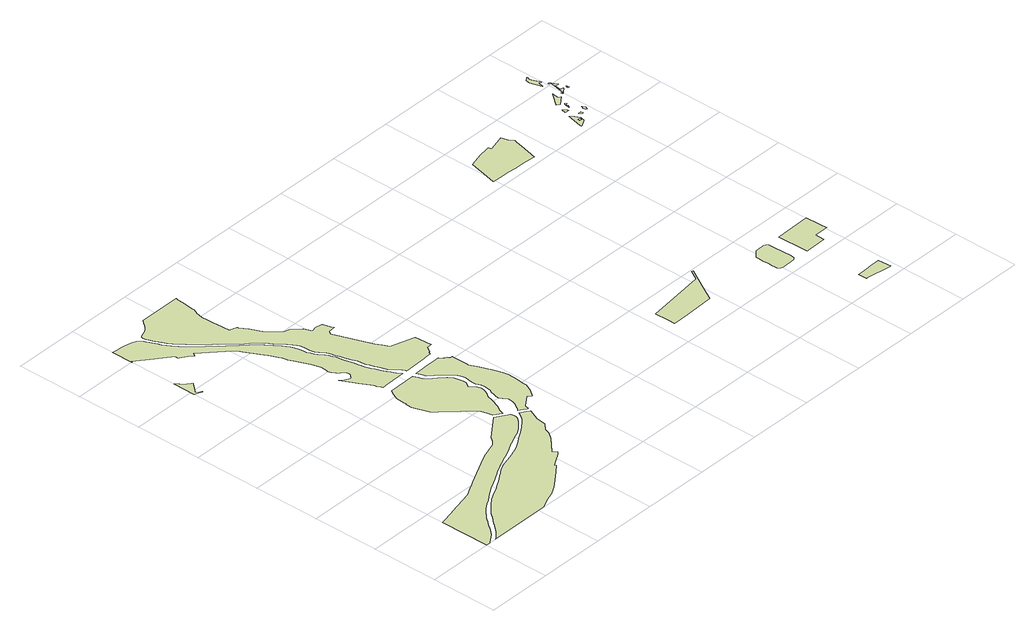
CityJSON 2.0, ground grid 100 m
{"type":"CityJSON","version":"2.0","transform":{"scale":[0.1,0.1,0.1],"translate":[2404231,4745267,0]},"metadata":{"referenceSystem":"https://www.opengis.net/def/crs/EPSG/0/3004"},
"CityObjects":{
"landuse1":{"type":"LandUse","attributes":{"QUARTIERE":1,"SZO_NEW":8,"Shape_Leng":632.15,"Shape_Area":8604.92,"function":"1110","usage":"2000"},"geometry":[{"type":"MultiSurface","lod":"2","boundaries":[[[0,1,2,3,4,5,6,7,8,9,10,11,12,13,14,15,16,17,18,19,20,21,22,23,24,25,26,27,28,29,30,31,32,33,34,35,36,37,38,39,40,41,42,43,44,45,46,47,48,49,50,51,52,53,54,55,56,57,58,59,60,61,62,63,64,65,66,67]]]}]},
"landuse2":{"type":"LandUse","attributes":{"QUARTIERE":2,"SZO_NEW":8,"Shape_Leng":615.19,"Shape_Area":13294.14,"function":"1110","usage":"2000"},"geometry":[{"type":"MultiSurface","lod":"2","boundaries":[[[68,69,70,71,72,73,74,75,76,77,78,79,80,81,82,83,84,85,86,87,88,89,90,91,92,93,94,95,96,97,98,99,100,101,102,103,104,105,106,107,108,109,110,111,112,113,114,115,116,117,118,119,120,121,122,123,124,125,126,127,128,129,130,131,132,133,134,135,136,137,138,139,140,141,142,143,144,145,146,147]]]}]},
"landuse3":{"type":"LandUse","attributes":{"QUARTIERE":1,"SZO_NEW":8,"Shape_Leng":948.41,"Shape_Area":9506.4,"function":"1110","usage":"2000"},"geometry":[{"type":"MultiSurface","lod":"2","boundaries":[[[148,149,150,151,152,153,154,155,156,157,158,159,160,161,162,163,164,165,166,167,168,169]]]}]},
"landuse4":{"type":"LandUse","attributes":{"QUARTIERE":1,"SZO_NEW":8,"Shape_Leng":948.41,"Shape_Area":9506.4,"function":"1110","usage":"2000"},"geometry":[{"type":"MultiSurface","lod":"2","boundaries":[[[170,171,172,173,174,175,176,177,178,179,180,181,182,183,184,185,186,187,188,189,190,191,192,193,194,195,196,197,198,199,200,201,202,203,204,205,206,207,208,209,210,211,212,213,214,215,216,217,218,219,220,221,222,223,224,225,226,227,228,229,230,231,232,233,234,235,236,237,238,239,240,241,242,243,244,245,246,247,248,249,250,251,252,253,254,255,256,257,258,259,260,261,262,263,264,265,266,267,268,269,270,271,272,273,274,275,276,277,278,279,280,281,282,283,284,285,286,287,288,289,290,291,292,293,294,295,296,297,298,299,300,301,302,303,304,305,306,307,308,309,310,311,312,313]]]}]},
"landuse5":{"type":"LandUse","attributes":{"QUARTIERE":1,"SZO_NEW":8,"Shape_Leng":367.41,"Shape_Area":7617.19,"function":"1110","usage":"2000"},"geometry":[{"type":"MultiSurface","lod":"2","boundaries":[[[314,315,316,317,318,319,320,321,322,323,324,325,326,327,328,329,330,331,332,333,334,335,336,337,338,339,340,341,342,343,344,345,346,347,348,349,350,351,352,353,354,355,356,357,358,359,360,361]]]}]},
"landuse6":{"type":"LandUse","attributes":{"QUARTIERE":11,"SZO_NEW":8,"Shape_Leng":931.27,"Shape_Area":17838.88,"function":"1110","usage":"2000"},"geometry":[{"type":"MultiSurface","lod":"2","boundaries":[[[362,363,364,365,366,367,368,369,370,371,372,373,374,375,376,377,378,379,380,381,382,383,384,385,386,387,388,389,390,391,392,393,394,395,396,397,398,399,400,401,402,403,404,405,406,407,408,409,410,411,412,413,414,415,416,417,418,419,420,421,422,423,424,425,426,427,428,429,430,431,432,433,434,435,436,437,438,439,440,441,442,443,444,445,446,447,448,449,450,451,452,453,454,455,456,457,458,459,460,461,462,463,464,465,466,467,468,469,470,471,472,473,474,475,476,477,478,479,480,481,482,483,484,485,486,487,488,489,490,491,492,493,494]]]}]},
"landuse7":{"type":"LandUse","attributes":{"QUARTIERE":2,"SZO_NEW":8,"Shape_Leng":422.12,"Shape_Area":5616.87,"function":"1110","usage":"2000"},"geometry":[{"type":"MultiSurface","lod":"2","boundaries":[[[495,496,497,498,499,500,501,502,503,504,505,506,507,508,509,510,511,512,513,514,515,516,517,518,519,520,521,522,523,524,525,526,527,528,529,530,531,532,533,534,535,536,537,538,539,540,541,542,543,544,545,546,547,548,549,550,551,552,553,554,555,556,557,558,559,560,561,562,563,564,565,566,567,568,569]]]}]},
"landuse8":{"type":"LandUse","attributes":{"QUARTIERE":2,"SZO_NEW":7,"Shape_Leng":275.32,"Shape_Area":2880.29,"function":"1110","usage":"2000"},"geometry":[{"type":"MultiSurface","lod":"2","boundaries":[[[570,571,572,573,574,575,576,577,578,579,580,581,582]]]}]},
"landuse9":{"type":"LandUse","attributes":{"QUARTIERE":2,"SZO_NEW":7,"Shape_Leng":145.7,"Shape_Area":1440.56,"function":"1110","usage":"2000"},"geometry":[{"type":"MultiSurface","lod":"2","boundaries":[[[583,584,585,586,587,588,589,590,591,592,593,594,595,596,597,598,599,600,601,602,603,604,605,606,607,608,609,610,611,612,613,614,615,616,617,618,619,620,621,622,623,624,625,626]]]}]},
"landuse10":{"type":"LandUse","attributes":{"QUARTIERE":2,"SZO_NEW":7,"Shape_Leng":112.16,"Shape_Area":643.65,"function":"1110","usage":"2000"},"geometry":[{"type":"MultiSurface","lod":"2","boundaries":[[[627,628,629,630,631,632,633,634,635,636,637]]]}]},
"landuse11":{"type":"LandUse","attributes":{"QUARTIERE":11,"SZO_NEW":7,"Shape_Leng":254.98,"Shape_Area":3883.13,"function":"1110","usage":"2000"},"geometry":[{"type":"MultiSurface","lod":"2","boundaries":[[[638,639,640,641,642,643,644,645,646,647,648,649,650,651,652,653,654,655,656,657,658,659,660,661,662]]]}]},
"landuse12":{"type":"LandUse","attributes":{"QUARTIERE":2,"SZO_NEW":7,"Shape_Leng":201.59,"Shape_Area":2233.49,"function":"1110","usage":"2000"},"geometry":[{"type":"MultiSurface","lod":"2","boundaries":[[[663,664,665,666,667,668,669,670,671,672,673,674,675,676,677]]]}]},
"landuse13":{"type":"LandUse","attributes":{"QUARTIERE":0,"SZO_NEW":8,"Shape_Leng":75.43,"Shape_Area":177.95,"function":"1110","usage":"2000"},"geometry":[{"type":"MultiSurface","lod":"2","boundaries":[[[678,679,680,681,682,683,684,685,686,687,688,689,690,691,692,693,694,695],[696,697,698,699,700]]]}]},
"landuse14":{"type":"LandUse","attributes":{"QUARTIERE":0,"SZO_NEW":8,"Shape_Leng":21.36,"Shape_Area":24.84,"function":"1110","usage":"2000"},"geometry":[{"type":"MultiSurface","lod":"2","boundaries":[[[701,702,703,704,705,706,707,708]]]}]},
"landuse15":{"type":"LandUse","attributes":{"QUARTIERE":0,"SZO_NEW":8,"Shape_Leng":13.24,"Shape_Area":10.75,"function":"1110","usage":"2000"},"geometry":[{"type":"MultiSurface","lod":"2","boundaries":[[[709,710,711,712,713,714]]]}]},
"landuse16":{"type":"LandUse","attributes":{"QUARTIERE":0,"SZO_NEW":8,"Shape_Leng":24.58,"Shape_Area":12.17,"function":"1110","usage":"2000"},"geometry":[{"type":"MultiSurface","lod":"2","boundaries":[[[715,716,717,718,719,720,719,721,717,722]]]}]},
"landuse17":{"type":"LandUse","attributes":{"QUARTIERE":0,"SZO_NEW":8,"Shape_Leng":19.61,"Shape_Area":21.16,"function":"1110","usage":"2000"},"geometry":[{"type":"MultiSurface","lod":"2","boundaries":[[[723,724,725,726,727]]]}]},
"landuse18":{"type":"LandUse","attributes":{"QUARTIERE":0,"SZO_NEW":8,"Shape_Leng":61.31,"Shape_Area":136.91,"function":"1110","usage":"2000"},"geometry":[{"type":"MultiSurface","lod":"2","boundaries":[[[728,729,730,731,732]]]}]},
"landuse19":{"type":"LandUse","attributes":{"QUARTIERE":0,"SZO_NEW":8,"Shape_Leng":70.5,"Shape_Area":135.5,"function":"1110","usage":"2000"},"geometry":[{"type":"MultiSurface","lod":"2","boundaries":[[[733,734,735,736,737,738,739,740,741,742,743,744,745,746,747,748,749,750,751,752,753,754]]]}]},
"landuse20":{"type":"LandUse","attributes":{"QUARTIERE":0,"SZO_NEW":8,"Shape_Leng":80.47,"Shape_Area":72.88,"function":"1110","usage":"2000"},"geometry":[{"type":"MultiSurface","lod":"2","boundaries":[[[755,756,757,758,759,760,761,762,758,763,764,765,766,763,767,768,769,770,771,772]]]}]},
"landuse21":{"type":"LandUse","attributes":{"QUARTIERE":0,"SZO_NEW":8,"Shape_Leng":13.08,"Shape_Area":5.82,"function":"1110","usage":"2000"},"geometry":[{"type":"MultiSurface","lod":"2","boundaries":[[[773,774,775,776,777,778,779]]]}]}
},
"vertices":[
[2333,1650,0],[2311,1663,0],[2148,1765,0],[1798,1503,0],[1741,1430,0],[1689,1383,0],[1444,1296,0],[1382,1271,0],[909,1031,0],[825,985,0],[823,985,0],[665,897,0],[273,805,0],[258,801,0],[252,800,0],[11,746,0],[9,745,0],[9,2,0],[63,2,0],[72,6,0],[121,40,0],[168,73,0],[211,104,0],[254,152,0],[306,211,0],[350,272,0],[394,326,0],[429,368,0],[460,403,0],[485,432,0],[534,480,0],[582,523,0],[633,560,0],[681,592,0],[748,630,0],[805,667,0],[865,711,0],[917,745,0],[964,773,0],[1009,798,0],[1075,833,0],[1144,867,0],[1203,902,0],[1255,931,0],[1301,958,0],[1366,989,0],[1428,1023,0],[1489,1047,0],[1540,1068,0],[1603,1095,0],[1658,1119,0],[1724,1150,0],[1784,1183,0],[1832,1207,0],[1871,1225,0],[1942,1256,0],[2014,1291,0],[2070,1314,0],[2125,1344,0],[2165,1371,0],[2202,1399,0],[2247,1438,0],[2278,1468,0],[2313,1505,0],[2338,1539,0],[2349,1576,0],[2348,1608,0],[2338,1646,0],
[2519,1535,0],[2433,1588,0],[2421,1567,0],[2402,1533,0],[2375,1497,0],[2349,1466,0],[2316,1434,0],[2285,1408,0],[2245,1378,0],[2208,1350,0],[2184,1333,0],[2131,1295,0],[2071,1259,0],[2013,1223,0],[1953,1184,0],[1924,1167,0],[1869,1135,0],[1799,1100,0],[1739,1077,0],[1684,1057,0],[1627,1039,0],[1554,1019,0],[1497,1003,0],[1447,989,0],[1400,968,0],[1352,939,0],[1323,919,0],[1296,900,0],[1246,867,0],[1193,829,0],[1150,801,0],[1097,771,0],[1043,740,0],[1026,730,0],[962,700,0],[896,668,0],[845,639,0],[805,614,0],[776,594,0],[722,549,0],[685,517,0],[653,491,0],[611,456,0],[569,415,0],[538,379,0],[506,339,0],[466,297,0],[427,254,0],[394,206,0],[366,168,0],[339,135,0],[308,103,0],[279,75,0],[256,53,0],[205,13,0],[187,2,0],[1107,2,0],[1276,82,0],[1353,111,0],[1398,129,0],[1434,147,0],[1444,153,0],[1465,164,0],[1513,194,0],[1631,284,0],[1771,390,0],[1891,481,0],[1876,506,0],[2035,599,0],[2039,595,0],[2050,604,0],[2084,630,0],[2120,657,0],[2075,724,0],[2282,921,0],[2359,1022,0],[2386,1103,0],[2466,1190,0],[2491,1342,0],[2563,1507,0],
[102,4927,0],[45,4961,0],[69,4989,0],[78,4999,0],[142,5072,0],[151,5082,0],[152,5083,0],[164,5097,0],[175,5113,0],[161,5124,0],[153,5130,0],[136,5144,0],[116,5162,0],[93,5182,0],[66,5212,0],[47,5236,0],[9,5285,0],[9,4947,0],[53,4931,0],[94,4909,0],[117,4896,0],[123,4912,0],
[489,6087,0],[474,6121,0],[468,6135,0],[445,6182,0],[422,6214,0],[390,6254,0],[344,6275,0],[280,6285,0],[209,6301,0],[162,6308,0],[90,6316,0],[9,6321,0],[9,5999,0],[15,6014,0],[248,5834,0],[467,5672,0],[462,5622,0],[477,5614,0],[541,5577,0],[601,5528,0],[637,5495,0],[645,5510,0],[662,5541,0],[1043,5198,0],[1065,5176,0],[1074,5159,0],[1107,5097,0],[1151,5016,0],[1176,4968,0],[1217,4892,0],[1266,4800,0],[1294,4733,0],[1320,4671,0],[1335,4631,0],[1345,4590,0],[1355,4552,0],[1368,4516,0],[1386,4475,0],[1475,4259,0],[1509,4138,0],[1512,4117,0],[1511,4092,0],[1510,4075,0],[1505,4042,0],[1500,4016,0],[1500,4003,0],[1506,3983,0],[1515,3959,0],[1548,3899,0],[1562,3879,0],[1583,3862,0],[1605,3847,0],[1619,3836,0],[1634,3819,0],[1637,3813,0],[1642,3800,0],[1645,3778,0],[1644,3758,0],[1641,3744,0],[1635,3733,0],[1624,3723,0],[1618,3715,0],[1600,3699,0],[1582,3691,0],[1558,3693,0],[1529,3707,0],[1504,3722,0],[1476,3745,0],[1448,3773,0],[1530,3606,0],[1567,3542,0],[1647,3404,0],[1654,3392,0],[1659,3376,0],[1661,3361,0],[1667,3326,0],[1696,3272,0],[1708,3258,0],[1709,3252,0],[1801,3251,0],[2098,3261,0],[2080,3290,0],[2052,3339,0],[2019,3396,0],[1993,3449,0],[1975,3488,0],[1950,3542,0],[1934,3590,0],[1911,3641,0],[1894,3694,0],[1884,3740,0],[1878,3781,0],[1866,3827,0],[1855,3876,0],[1844,3927,0],[1832,3976,0],[1821,4026,0],[1809,4083,0],[1799,4136,0],[1787,4179,0],[1767,4224,0],[1741,4268,0],[1713,4308,0],[1690,4345,0],[1670,4390,0],[1652,4436,0],[1634,4484,0],[1627,4529,0],[1624,4571,0],[1619,4615,0],[1605,4660,0],[1584,4710,0],[1552,4763,0],[1527,4808,0],[1498,4849,0],[1469,4895,0],[1432,4943,0],[1395,4988,0],[1356,5033,0],[1321,5071,0],[1275,5123,0],[1231,5167,0],[1183,5214,0],[1139,5254,0],[1105,5288,0],[1060,5335,0],[1011,5386,0],[970,5431,0],[924,5486,0],[887,5525,0],[848,5557,0],[817,5582,0],[787,5615,0],[750,5658,0],[719,5697,0],[686,5737,0],[652,5785,0],[615,5836,0],[595,5864,0],[578,5892,0],[568,5914,0],[539,5971,0],[521,6014,0],[506,6050,0],
[2297,1763,0],[2308,1811,0],[2332,1849,0],[2361,1895,0],[2382,1945,0],[2389,1963,0],[2413,2047,0],[2436,2124,0],[2478,2181,0],[2502,2230,0],[2512,2267,0],[2518,2313,0],[2496,2361,0],[2468,2396,0],[2442,2426,0],[2436,2460,0],[2453,2483,0],[2478,2533,0],[2482,2589,0],[2474,2631,0],[2463,2674,0],[2449,2711,0],[2431,2739,0],[2402,2782,0],[2364,2818,0],[2317,2860,0],[2269,2904,0],[2234,2934,0],[2204,2968,0],[2180,3010,0],[2162,3054,0],[2147,3093,0],[2135,3129,0],[1722,3114,0],[1699,3083,0],[1641,2959,0],[1629,2821,0],[1637,2788,0],[1626,2784,0],[1618,2689,0],[1698,2447,0],[1766,2372,0],[1964,2165,0],[2115,2015,0],[2140,1970,0],[2163,1897,0],[2177,1808,0],[2291,1738,0],
[2114,4749,0],[2035,4732,0],[2011,4786,0],[1984,4843,0],[1946,4886,0],[1874,4955,0],[1860,4968,0],[1776,4995,0],[1742,5025,0],[1746,5028,0],[1712,5064,0],[1617,5171,0],[1534,5366,0],[1524,5380,0],[1501,5405,0],[1485,5422,0],[1493,5430,0],[1461,5460,0],[1459,5496,0],[1426,5508,0],[1414,5512,0],[1402,5515,0],[1373,5522,0],[1350,5527,0],[1335,5755,0],[1332,5795,0],[1326,5887,0],[1324,5906,0],[1320,5957,0],[1319,5970,0],[1323,5988,0],[1333,6041,0],[1349,6087,0],[1378,6154,0],[1383,6196,0],[1398,6333,0],[1409,6441,0],[1409,6467,0],[1423,6495,0],[783,6495,0],[746,6448,0],[711,6404,0],[671,6360,0],[662,6351,0],[603,6311,0],[551,6295,0],[512,6281,0],[496,6265,0],[490,6232,0],[497,6190,0],[510,6156,0],[531,6111,0],[545,6079,0],[563,6039,0],[582,5996,0],[613,5935,0],[622,5916,0],[648,5874,0],[679,5834,0],[717,5790,0],[754,5740,0],[777,5709,0],[821,5659,0],[859,5618,0],[893,5578,0],[932,5536,0],[971,5495,0],[990,5481,0],[1038,5433,0],[1098,5372,0],[1136,5327,0],[1170,5283,0],[1198,5251,0],[1248,5197,0],[1301,5157,0],[1351,5114,0],[1389,5067,0],[1424,5021,0],[1465,4964,0],[1496,4919,0],[1536,4867,0],[1560,4835,0],[1601,4775,0],[1636,4716,0],[1666,4665,0],[1682,4631,0],[1697,4576,0],[1697,4525,0],[1694,4468,0],[1705,4407,0],[1737,4358,0],[1759,4328,0],[1793,4278,0],[1813,4223,0],[1830,4165,0],[1848,4097,0],[1864,4039,0],[1873,4008,0],[1896,3942,0],[1919,3869,0],[1930,3803,0],[1942,3742,0],[1954,3698,0],[1974,3630,0],[2003,3563,0],[2021,3509,0],[2039,3466,0],[2045,3455,0],[2058,3438,0],[2085,3401,0],[2118,3364,0],[2150,3318,0],[2171,3276,0],[2173,3264,0],[2523,3276,0],[2598,3278,0],[2641,3279,0],[2661,3316,0],[2676,3317,0],[2725,3399,0],[2806,3403,0],[2801,3486,0],[2797,3607,0],[2794,3662,0],[2433,3774,0],[2383,3869,0],[2338,3953,0],[2127,4518,0],[2164,4566,0],[2219,4569,0],[2268,4572,0],[2252,4619,0],[2215,4729,0],
[2791,3035,0],[2753,3033,0],[2752,3049,0],[2736,3049,0],[2731,3062,0],[2723,3073,0],[2713,3078,0],[2706,3080,0],[2694,3081,0],[2694,3098,0],[2677,3098,0],[2651,3148,0],[2608,3146,0],[2462,3141,0],[2213,3132,0],[2221,3102,0],[2234,3068,0],[2256,3019,0],[2293,2970,0],[2332,2938,0],[2360,2914,0],[2409,2862,0],[2452,2809,0],[2493,2762,0],[2525,2708,0],[2535,2680,0],[2551,2633,0],[2560,2596,0],[2555,2556,0],[2540,2515,0],[2539,2466,0],[2539,2416,0],[2553,2383,0],[2566,2348,0],[2572,2298,0],[2569,2240,0],[2559,2194,0],[2539,2144,0],[2526,2103,0],[2512,2046,0],[2508,1998,0],[2533,1954,0],[2568,1914,0],[2572,1868,0],[2565,1833,0],[2563,1806,0],[2558,1781,0],[2543,1755,0],[2525,1727,0],[2512,1705,0],[2499,1683,0],[2481,1659,0],[2457,1636,0],[2550,1579,0],[2569,1569,0],[2578,1565,0],[2594,1630,0],[2766,1756,0],[2822,1712,0],[2893,1808,0],[2944,1921,0],[2948,1972,0],[2956,2087,0],[2966,2242,0],[2955,2313,0],[2939,2382,0],[2898,2479,0],[2882,2518,0],[2865,2572,0],[2833,2661,0],[2812,2695,0],[2791,2764,0],[2788,2809,0],[2790,2977,0],[2790,3010,0],
[6183,1980,0],[6095,1824,0],[6095,1823,0],[5189,1707,0],[5194,1518,0],[5197,1394,0],[5320,1399,0],[5380,1401,0],[5744,1416,0],[5893,1422,0],[5982,1578,0],[6009,1627,0],[6202,1968,0],
[6956,1573,0],[6957,1558,0],[6955,1468,0],[6954,1454,0],[6954,1397,0],[6955,1359,0],[6956,1304,0],[6956,1247,0],[6957,1218,0],[6964,1203,0],[6974,1191,0],[6987,1182,0],[7007,1175,0],[7018,1173,0],[7031,1170,0],[7048,1170,0],[7069,1170,0],[7080,1170,0],[7175,1174,0],[7207,1175,0],[7222,1176,0],[7232,1180,0],[7241,1184,0],[7257,1197,0],[7264,1211,0],[7266,1215,0],[7270,1225,0],[7272,1240,0],[7271,1261,0],[7261,1542,0],[7259,1589,0],[7258,1600,0],[7258,1609,0],[7255,1623,0],[7249,1637,0],[7235,1648,0],[7221,1657,0],[7208,1662,0],[7196,1663,0],[7166,1662,0],[7121,1660,0],[7110,1660,0],[7100,1660,0],[7059,1658,0],
[7917,361,0],[7794,355,0],[7747,353,0],[7732,353,0],[7652,350,0],[7532,346,0],[7537,216,0],[7543,215,0],[7930,162,0],[7936,162,0],[7924,361,0],
[6791,5396,0],[6814,5494,0],[6818,5509,0],[6826,5541,0],[6825,5542,0],[6800,5576,0],[6794,5584,0],[6787,5592,0],[6748,5710,0],[6706,5698,0],[6570,5660,0],[6495,5639,0],[6487,5676,0],[6484,5687,0],[6463,5682,0],[6290,5651,0],[6081,5595,0],[5976,5155,0],[5986,5155,0],[6153,5148,0],[6261,5142,0],[6381,5136,0],[6535,5129,0],[6707,5122,0],[6726,5121,0],
[8025,1345,0],[8023,1399,0],[8020,1472,0],[8013,1657,0],[7477,1637,0],[7469,1637,0],[7472,1627,0],[7486,1228,0],[7488,1175,0],[7503,1175,0],[7514,1176,0],[7814,1184,0],[7813,1262,0],[7812,1318,0],[8026,1322,0],
[7741,5180,0],[7752,5229,0],[7755,5245,0],[7715,5314,0],[7677,5370,0],[7666,5326,0],[7665,5319,0],[7620,5135,0],[7618,5128,0],[7619,5118,0],[7624,5116,0],[7629,5115,0],[7634,5115,0],[7640,5115,0],[7647,5119,0],[7694,5145,0],[7718,5159,0],[7725,5163,0],[7729,5199,0],[7696,5207,0],[7704,5240,0],[7728,5234,0],[7737,5232,0],
[7705,5462,0],[7742,5460,0],[7767,5458,0],[7762,5475,0],[7758,5492,0],[7745,5503,0],[7731,5515,0],[7720,5525,0],
[7804,5318,0],[7827,5285,0],[7838,5282,0],[7848,5289,0],[7850,5296,0],[7843,5317,0],
[7850,5593,0],[7841,5586,0],[7830,5555,0],[7828,5548,0],[7824,5505,0],[7823,5493,0],[7843,5532,0],[7862,5576,0],
[7940,5387,0],[7918,5346,0],[7933,5323,0],[7946,5304,0],[7968,5346,0],
[7885,5749,0],[7901,5848,0],[7752,5656,0],[7790,5623,0],[7928,5724,0],
[8004,6129,0],[7995,6148,0],[7989,6158,0],[7959,6219,0],[7957,6224,0],[7943,6271,0],[7942,6280,0],[7943,6289,0],[7945,6297,0],[7949,6305,0],[7953,6312,0],[7962,6324,0],[7956,6330,0],[7933,6315,0],[7926,6310,0],[7904,6292,0],[7891,6240,0],[7888,6219,0],[7942,6053,0],[7965,6148,0],[7997,6120,0],[8002,6119,0],
[8107,5935,0],[8105,5943,0],[8103,5949,0],[8063,6021,0],[8058,6031,0],[8049,6046,0],[8040,6043,0],[8038,6024,0],[8017,5771,0],[7992,5778,0],[7992,5756,0],[8001,5758,0],[8082,5820,0],[8085,5825,0],[8087,5829,0],[8038,5838,0],[8055,5937,0],[8105,5928,0],
[8151,5829,0],[8143,5830,0],[8142,5818,0],[8139,5810,0],[8129,5800,0],[8142,5783,0],[8151,5790,0]
]}
